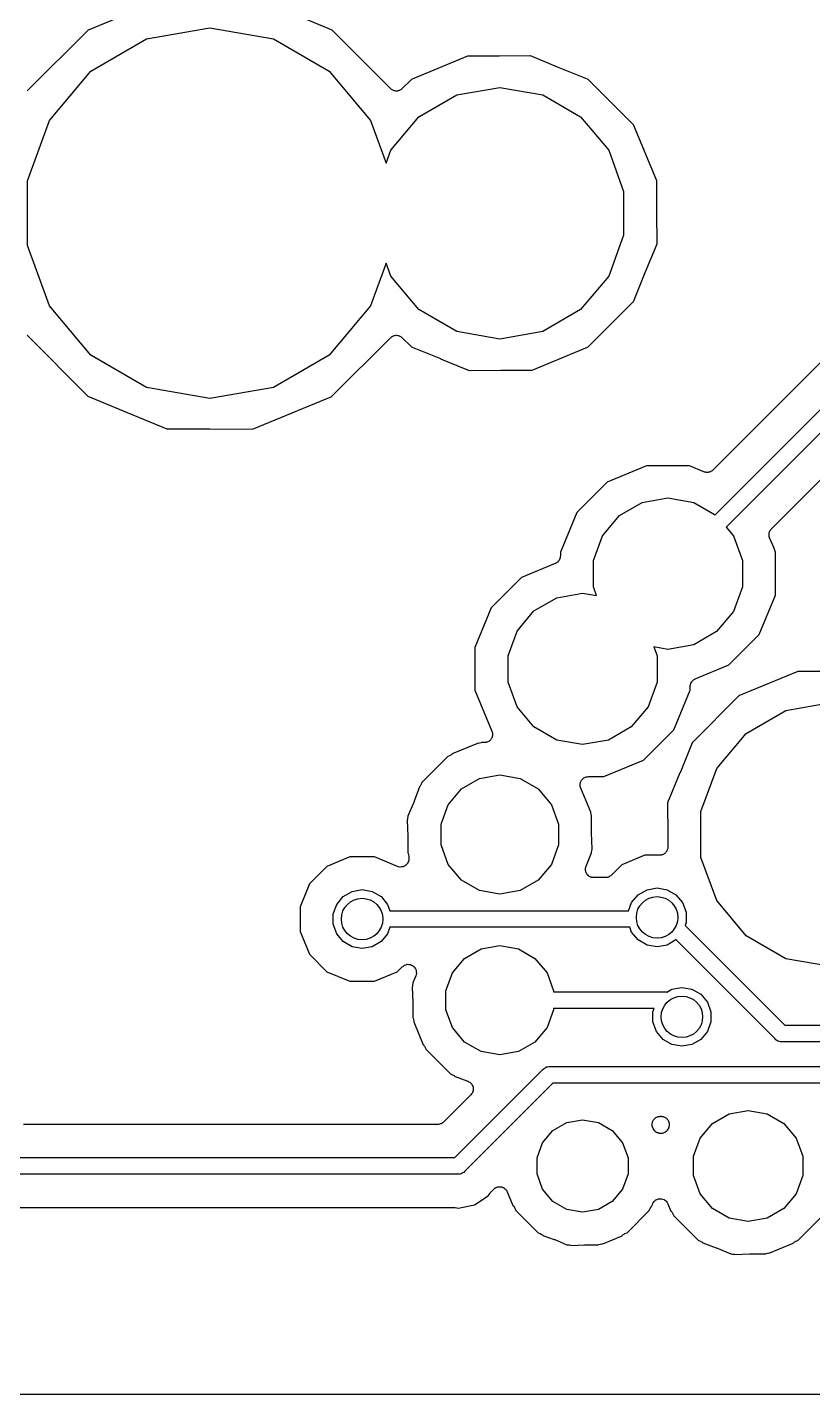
# Model space of a CAD drawing. Extents: x 240.1 to 314.9, y -176.2 to -102.8.
# Drawn here: x 293.74 to 305.79, y -176.23 to -155.27 of the extents above; entities that cross this region are included whole.
import ezdxf

# ---------------------------------------------------------------- set-up
doc = ezdxf.new("R2010")
doc.units = 0
doc.header["$MEASUREMENT"] = 0
doc.layers.add('BLACK', color=7, linetype='CONTINUOUS')

msp = doc.modelspace()

# ---------------------------------------------------------------- linework, layer by layer
at = {"layer": 'BLACK', "linetype": 'CONTINUOUS'}
for p, q in [((295.284, -155.057), (294.674, -155.307)), ((298.419, -155.311), (297.816, -155.061)), ((294.674, -155.308), (293.741, -156.241)), ((294.674, -155.307), (294.674, -155.308)), ((295.573, -155.443), (296.545, -155.272)), ((296.545, -155.272), (297.517, -155.443)), ((299.314, -156.206), (298.419, -155.311)), ((311.018, -155.294), (304.259, -162.053)), ((294.717, -155.937), (295.573, -155.443)), ((297.517, -155.443), (298.373, -155.937)), ((300.495, -155.708), (299.646, -156.06)), ((300.499, -155.708), (300.495, -155.708)), ((300.502, -155.707), (300.499, -155.708)), ((300.977, -155.707), (300.502, -155.707)), ((300.978, -155.707), (300.977, -155.707)), ((300.979, -155.707), (300.978, -155.707)), ((301.455, -155.702), (300.979, -155.707)), ((301.457, -155.703), (301.455, -155.702)), ((301.46, -155.703), (301.457, -155.703)), ((301.9, -155.885), (301.46, -155.703)), ((304.293, -162.738), (311.426, -155.604)), ((294.083, -156.693), (294.717, -155.937)), ((298.373, -155.937), (299.007, -156.693)), ((301.9, -155.886), (301.9, -155.885)), ((301.901, -155.886), (301.9, -155.886)), ((302.335, -156.061), (301.901, -155.886)), ((311.573, -155.817), (304.463, -162.926)), ((299.63, -156.07), (299.494, -156.206)), ((299.636, -156.066), (299.63, -156.07)), ((299.646, -156.06), (299.636, -156.066)), ((302.344, -156.066), (302.335, -156.061)), ((302.35, -156.07), (302.344, -156.066)), ((303.035, -156.755), (302.35, -156.07)), ((299.323, -156.212), (299.314, -156.206)), ((299.331, -156.22), (299.323, -156.212)), ((299.341, -156.225), (299.331, -156.22)), ((299.35, -156.231), (299.341, -156.225)), ((299.361, -156.234), (299.35, -156.231)), ((299.371, -156.239), (299.361, -156.234)), ((299.382, -156.24), (299.371, -156.239)), ((299.393, -156.243), (299.382, -156.24)), ((299.404, -156.242), (299.393, -156.243)), ((299.415, -156.243), (299.404, -156.242)), ((299.426, -156.24), (299.415, -156.243)), ((299.437, -156.239), (299.426, -156.24)), ((299.447, -156.234), (299.437, -156.239)), ((299.458, -156.231), (299.447, -156.234)), ((299.467, -156.225), (299.458, -156.231)), ((299.477, -156.22), (299.467, -156.225)), ((299.485, -156.212), (299.477, -156.22)), ((299.494, -156.206), (299.485, -156.212)), ((299.75, -156.637), (300.33, -156.302)), ((300.33, -156.302), (300.99, -156.186)), ((300.99, -156.186), (301.65, -156.302)), ((301.65, -156.302), (302.23, -156.637)), ((305.157, -162.951), (311.746, -156.362)), ((293.745, -157.621), (294.083, -156.693)), ((299.007, -156.693), (299.246, -157.35)), ((299.319, -157.15), (299.75, -156.637)), ((302.23, -156.637), (302.661, -157.15)), ((303.039, -156.761), (303.035, -156.755)), ((303.045, -156.771), (303.039, -156.761)), ((303.397, -157.62), (303.045, -156.771)), ((299.246, -157.35), (299.319, -157.15)), ((302.661, -157.15), (302.89, -157.78)), ((293.745, -158.609), (293.745, -157.621)), ((302.89, -157.78), (302.89, -158.45)), ((303.397, -157.624), (303.397, -157.62)), ((303.398, -157.627), (303.397, -157.624)), ((303.398, -158.102), (303.398, -157.627)), ((303.398, -158.103), (303.398, -158.102)), ((303.398, -158.104), (303.398, -158.103)), ((303.403, -158.58), (303.398, -158.104)), ((302.89, -158.45), (302.661, -159.08)), ((294.083, -159.537), (293.745, -158.609)), ((303.22, -159.025), (303.402, -158.585)), ((303.402, -158.582), (303.403, -158.58)), ((303.402, -158.585), (303.402, -158.582)), ((299.246, -158.88), (299.007, -159.537)), ((299.319, -159.08), (299.246, -158.88)), ((299.75, -159.593), (299.319, -159.08)), ((302.661, -159.08), (302.23, -159.593)), ((303.044, -159.46), (303.219, -159.026)), ((303.219, -159.026), (303.219, -159.025)), ((303.219, -159.025), (303.22, -159.025)), ((302.35, -160.16), (303.035, -159.475)), ((303.035, -159.475), (303.039, -159.469)), ((303.039, -159.469), (303.044, -159.46)), ((294.717, -160.293), (294.083, -159.537)), ((299.007, -159.537), (298.373, -160.293)), ((300.33, -159.928), (299.75, -159.593)), ((302.23, -159.593), (301.65, -159.928)), ((293.738, -159.986), (294.671, -160.919)), ((298.416, -160.922), (299.314, -160.024)), ((299.314, -160.024), (299.323, -160.018)), ((299.323, -160.018), (299.331, -160.01)), ((299.331, -160.01), (299.341, -160.005)), ((299.341, -160.005), (299.35, -159.999)), ((299.35, -159.999), (299.361, -159.996)), ((299.361, -159.996), (299.371, -159.991)), ((299.371, -159.991), (299.382, -159.99)), ((299.382, -159.99), (299.393, -159.987)), ((299.393, -159.987), (299.404, -159.988)), ((299.404, -159.988), (299.415, -159.987)), ((299.415, -159.987), (299.426, -159.99)), ((299.426, -159.99), (299.437, -159.991)), ((299.437, -159.991), (299.447, -159.996)), ((299.447, -159.996), (299.458, -159.999)), ((299.458, -159.999), (299.467, -160.005)), ((299.467, -160.005), (299.477, -160.01)), ((299.477, -160.01), (299.485, -160.018)), ((299.485, -160.018), (299.494, -160.024)), ((299.494, -160.024), (299.63, -160.16)), ((300.99, -160.044), (300.33, -159.928)), ((301.65, -159.928), (300.99, -160.044)), ((295.573, -160.787), (294.717, -160.293)), ((298.373, -160.293), (297.517, -160.787)), ((299.63, -160.16), (299.636, -160.164)), ((299.636, -160.164), (299.645, -160.169)), ((299.645, -160.169), (300.079, -160.344)), ((300.079, -160.344), (300.08, -160.344)), ((300.08, -160.344), (300.08, -160.345)), ((301.485, -160.522), (302.334, -160.17)), ((302.334, -160.17), (302.344, -160.164)), ((302.344, -160.164), (302.35, -160.16)), ((300.08, -160.345), (300.52, -160.527)), ((300.52, -160.527), (300.523, -160.527)), ((300.523, -160.527), (300.525, -160.528)), ((300.525, -160.528), (301.001, -160.523)), ((301.001, -160.523), (301.002, -160.523)), ((301.002, -160.523), (301.003, -160.523)), ((301.003, -160.523), (301.478, -160.523)), ((301.478, -160.523), (301.481, -160.522)), ((301.481, -160.522), (301.485, -160.522)), ((294.671, -160.919), (295.274, -161.169)), ((296.545, -160.958), (295.573, -160.787)), ((297.517, -160.787), (296.545, -160.958)), ((297.806, -161.173), (298.416, -160.923)), ((298.416, -160.923), (298.416, -160.922)), ((295.274, -161.169), (295.274, -161.169)), ((295.274, -161.169), (295.274, -161.169)), ((295.274, -161.169), (295.882, -161.423)), ((297.198, -161.425), (297.806, -161.173)), ((297.806, -161.173), (297.806, -161.173)), ((297.806, -161.173), (297.806, -161.173)), ((295.882, -161.423), (296.54, -161.423)), ((296.54, -161.423), (296.54, -161.423)), ((296.54, -161.423), (296.54, -161.423)), ((296.54, -161.423), (297.198, -161.425)), ((303.242, -161.989), (302.635, -162.24)), ((303.898, -161.989), (303.242, -161.989)), ((304.12, -162.081), (303.898, -161.989)), ((304.128, -162.083), (304.12, -162.081)), ((304.136, -162.086), (304.128, -162.083)), ((304.15, -162.087), (304.136, -162.086)), ((304.163, -162.09), (304.15, -162.087)), ((304.172, -162.089), (304.163, -162.09)), ((304.18, -162.09), (304.172, -162.089)), ((304.193, -162.086), (304.18, -162.09)), ((304.207, -162.085), (304.193, -162.086)), ((304.214, -162.081), (304.207, -162.085)), ((304.222, -162.079), (304.214, -162.081)), ((304.234, -162.071), (304.222, -162.079)), ((304.246, -162.064), (304.234, -162.071)), ((304.252, -162.058), (304.246, -162.064)), ((304.259, -162.053), (304.252, -162.058)), ((302.635, -162.24), (302.17, -162.705)), ((302.824, -162.751), (303.173, -162.549)), ((303.173, -162.549), (303.57, -162.479)), ((303.57, -162.479), (303.967, -162.549)), ((303.967, -162.549), (304.293, -162.738)), ((302.17, -162.705), (301.919, -163.312)), ((302.565, -163.06), (302.824, -162.751)), ((302.427, -163.438), (302.565, -163.06)), ((304.463, -162.926), (304.575, -163.06)), ((304.575, -163.06), (304.713, -163.438)), ((305.12, -163.03), (305.124, -163.017)), ((305.121, -163.038), (305.12, -163.03)), ((305.12, -163.047), (305.121, -163.038)), ((305.123, -163.06), (305.12, -163.047)), ((305.124, -163.074), (305.123, -163.06)), ((305.124, -163.017), (305.125, -163.003)), ((305.125, -163.003), (305.129, -162.996)), ((305.129, -162.996), (305.131, -162.988)), ((305.131, -162.988), (305.139, -162.976)), ((305.139, -162.976), (305.146, -162.964)), ((305.146, -162.964), (305.152, -162.958)), ((305.152, -162.958), (305.157, -162.951)), ((305.127, -163.082), (305.124, -163.074)), ((305.129, -163.09), (305.127, -163.082)), ((305.192, -163.241), (305.129, -163.09)), ((305.221, -163.312), (305.192, -163.241)), ((301.841, -163.487), (301.325, -163.7)), ((301.848, -163.482), (301.841, -163.487)), ((301.856, -163.479), (301.848, -163.482)), ((301.866, -163.47), (301.856, -163.479)), ((301.878, -163.463), (301.866, -163.47)), ((301.883, -163.456), (301.878, -163.463)), ((301.889, -163.451), (301.883, -163.456)), ((301.896, -163.439), (301.889, -163.451)), ((301.905, -163.428), (301.896, -163.439)), ((301.907, -163.42), (301.905, -163.428)), ((301.911, -163.413), (301.907, -163.42)), ((301.914, -163.399), (301.911, -163.413)), ((301.918, -163.386), (301.914, -163.399)), ((301.919, -163.369), (301.918, -163.378)), ((301.918, -163.378), (301.918, -163.386)), ((301.919, -163.312), (301.919, -163.369)), ((302.427, -163.842), (302.427, -163.438)), ((304.713, -163.438), (304.713, -163.842)), ((305.221, -163.968), (305.221, -163.312)), ((301.325, -163.7), (300.86, -164.165)), ((302.476, -163.978), (302.427, -163.842)), ((304.713, -163.842), (304.575, -164.22)), ((301.514, -164.211), (301.863, -164.009)), ((301.863, -164.009), (302.26, -163.939)), ((302.26, -163.939), (302.476, -163.978)), ((304.97, -164.575), (305.221, -163.968)), ((300.86, -164.165), (300.609, -164.772)), ((301.255, -164.52), (301.514, -164.211)), ((304.575, -164.22), (304.316, -164.529)), ((301.117, -164.898), (301.255, -164.52)), ((304.316, -164.529), (303.967, -164.731)), ((303.967, -164.731), (303.57, -164.801)), ((304.505, -165.04), (304.97, -164.575)), ((300.609, -164.772), (300.609, -165.428)), ((301.117, -165.302), (301.117, -164.898)), ((303.57, -164.801), (303.353, -164.762)), ((303.353, -164.762), (303.403, -164.898)), ((303.403, -164.898), (303.403, -165.302)), ((303.989, -165.253), (304.505, -165.04)), ((305.561, -165.138), (304.667, -165.509)), ((306.059, -165.138), (305.561, -165.138)), ((301.255, -165.68), (301.117, -165.302)), ((303.403, -165.302), (303.265, -165.68)), ((303.911, -165.371), (303.912, -165.362)), ((303.911, -165.428), (303.911, -165.371)), ((303.912, -165.354), (303.916, -165.341)), ((303.912, -165.362), (303.912, -165.354)), ((303.916, -165.341), (303.919, -165.327)), ((303.919, -165.327), (303.923, -165.32)), ((303.923, -165.32), (303.925, -165.312)), ((303.925, -165.312), (303.934, -165.301)), ((303.934, -165.301), (303.941, -165.289)), ((303.941, -165.289), (303.947, -165.284)), ((303.947, -165.284), (303.952, -165.277)), ((303.952, -165.277), (303.964, -165.27)), ((303.964, -165.27), (303.974, -165.261)), ((303.974, -165.261), (303.982, -165.258)), ((303.982, -165.258), (303.989, -165.253)), ((300.609, -165.428), (300.869, -166.055)), ((303.66, -166.035), (303.911, -165.428)), ((304.658, -165.514), (303.944, -166.228)), ((304.66, -165.513), (304.658, -165.514)), ((304.667, -165.509), (304.66, -165.513)), ((301.514, -165.989), (301.255, -165.68)), ((303.265, -165.68), (303.006, -165.989)), ((304.769, -166.089), (305.378, -165.737)), ((305.378, -165.737), (306.07, -165.615)), ((301.863, -166.191), (301.514, -165.989)), ((303.006, -165.989), (302.657, -166.191)), ((300.82, -166.211), (300.807, -166.217)), ((300.826, -166.206), (300.82, -166.211)), ((300.833, -166.201), (300.826, -166.206)), ((300.842, -166.191), (300.833, -166.201)), ((300.852, -166.181), (300.842, -166.191)), ((300.856, -166.174), (300.852, -166.181)), ((300.861, -166.168), (300.856, -166.174)), ((300.866, -166.155), (300.861, -166.168)), ((300.873, -166.142), (300.866, -166.155)), ((300.869, -166.055), (300.872, -166.069)), ((300.872, -166.069), (300.876, -166.082)), ((300.874, -166.134), (300.873, -166.142)), ((300.876, -166.126), (300.874, -166.134)), ((300.876, -166.082), (300.876, -166.09)), ((300.876, -166.09), (300.878, -166.099)), ((300.878, -166.099), (300.876, -166.112)), ((300.876, -166.112), (300.876, -166.126)), ((302.26, -166.261), (301.863, -166.191)), ((302.657, -166.191), (302.26, -166.261)), ((303.195, -166.5), (303.66, -166.035)), ((304.317, -166.628), (304.769, -166.089)), ((300.246, -166.417), (300.237, -166.425)), ((300.256, -166.411), (300.246, -166.417)), ((300.261, -166.405), (300.256, -166.411)), ((300.648, -166.244), (300.261, -166.405)), ((300.659, -166.244), (300.648, -166.244)), ((300.68, -166.239), (300.659, -166.244)), ((300.659, -166.244), (300.659, -166.244)), ((300.659, -166.244), (300.659, -166.244)), ((300.702, -166.234), (300.68, -166.239)), ((300.71, -166.231), (300.702, -166.234)), ((300.702, -166.234), (300.702, -166.234)), ((300.702, -166.234), (300.702, -166.234)), ((300.751, -166.231), (300.71, -166.231)), ((300.765, -166.229), (300.751, -166.231)), ((300.779, -166.228), (300.765, -166.229)), ((300.787, -166.225), (300.779, -166.228)), ((300.795, -166.223), (300.787, -166.225)), ((300.807, -166.217), (300.795, -166.223)), ((303.939, -166.236), (303.755, -166.692)), ((303.943, -166.23), (303.939, -166.236)), ((303.944, -166.228), (303.943, -166.23)), ((300.192, -166.446), (299.796, -166.842)), ((300.219, -166.434), (300.192, -166.446)), ((300.227, -166.429), (300.219, -166.434)), ((300.237, -166.425), (300.227, -166.429)), ((302.588, -166.751), (303.195, -166.5)), ((304.076, -167.288), (304.317, -166.628)), ((300.402, -166.939), (300.677, -166.78)), ((300.677, -166.78), (300.99, -166.725)), ((300.99, -166.725), (301.303, -166.78)), ((301.303, -166.78), (301.578, -166.939)), ((302.227, -166.848), (302.228, -166.84)), ((302.228, -166.84), (302.234, -166.828)), ((302.234, -166.828), (302.239, -166.814)), ((302.239, -166.814), (302.245, -166.808)), ((302.245, -166.808), (302.248, -166.801)), ((302.248, -166.801), (302.259, -166.791)), ((302.259, -166.791), (302.268, -166.781)), ((302.268, -166.781), (302.275, -166.777)), ((302.275, -166.777), (302.281, -166.771)), ((302.281, -166.771), (302.294, -166.766)), ((302.294, -166.766), (302.306, -166.759)), ((302.306, -166.759), (302.314, -166.757)), ((302.314, -166.757), (302.322, -166.754)), ((302.322, -166.754), (302.336, -166.753)), ((302.336, -166.753), (302.349, -166.751)), ((302.349, -166.751), (302.588, -166.751)), ((303.754, -166.692), (303.564, -167.152)), ((303.755, -166.692), (303.754, -166.692)), ((303.755, -166.692), (303.755, -166.692)), ((299.757, -166.909), (299.678, -167.126)), ((299.761, -166.906), (299.757, -166.909)), ((299.767, -166.896), (299.761, -166.906)), ((299.775, -166.887), (299.767, -166.896)), ((299.779, -166.877), (299.775, -166.887)), ((299.784, -166.869), (299.779, -166.877)), ((299.796, -166.842), (299.784, -166.869)), ((300.198, -167.183), (300.402, -166.939)), ((301.578, -166.939), (301.782, -167.183)), ((302.222, -166.884), (302.224, -166.87)), ((302.224, -166.892), (302.222, -166.884)), ((302.224, -166.856), (302.227, -166.848)), ((302.224, -166.87), (302.224, -166.856)), ((302.224, -166.9), (302.224, -166.892)), ((302.229, -166.913), (302.224, -166.9)), ((302.232, -166.927), (302.229, -166.913)), ((302.386, -167.298), (302.232, -166.927)), ((299.676, -167.131), (299.581, -167.36)), ((299.677, -167.128), (299.676, -167.131)), ((299.678, -167.126), (299.677, -167.128)), ((300.089, -167.481), (300.198, -167.183)), ((301.782, -167.183), (301.891, -167.481)), ((303.564, -167.152), (303.568, -167.65)), ((299.573, -167.411), (299.571, -167.419)), ((299.571, -167.419), (299.581, -167.667)), ((299.577, -167.39), (299.573, -167.411)), ((299.573, -167.411), (299.573, -167.411)), ((299.573, -167.411), (299.573, -167.411)), ((299.581, -167.368), (299.577, -167.39)), ((299.581, -167.36), (299.581, -167.368)), ((299.581, -167.368), (299.581, -167.368)), ((299.581, -167.368), (299.581, -167.368)), ((302.386, -167.309), (302.386, -167.298)), ((302.391, -167.33), (302.386, -167.309)), ((302.386, -167.309), (302.386, -167.309)), ((302.386, -167.309), (302.386, -167.309)), ((302.396, -167.352), (302.391, -167.33)), ((302.399, -167.36), (302.396, -167.352)), ((302.396, -167.352), (302.396, -167.352)), ((302.396, -167.352), (302.396, -167.352)), ((302.399, -167.608), (302.399, -167.36)), ((304.076, -167.992), (304.076, -167.288)), ((299.581, -167.667), (299.581, -167.67)), ((299.581, -167.67), (299.581, -167.672)), ((299.581, -167.672), (299.581, -167.92)), ((300.089, -167.799), (300.089, -167.481)), ((301.891, -167.481), (301.891, -167.799)), ((302.399, -167.61), (302.399, -167.608)), ((302.399, -167.613), (302.399, -167.61)), ((302.409, -167.861), (302.399, -167.613)), ((303.568, -167.65), (303.568, -167.65)), ((303.568, -167.65), (303.568, -167.651)), ((303.568, -167.651), (303.568, -167.831)), ((300.198, -168.097), (300.089, -167.799)), ((301.891, -167.799), (301.782, -168.097)), ((302.403, -167.89), (302.407, -167.869)), ((302.407, -167.869), (302.409, -167.861)), ((302.407, -167.869), (302.407, -167.869)), ((302.407, -167.869), (302.407, -167.869)), ((303.555, -167.884), (303.551, -167.894)), ((303.56, -167.874), (303.555, -167.884)), ((303.562, -167.863), (303.56, -167.874)), ((303.566, -167.853), (303.562, -167.863)), ((303.568, -167.831), (303.566, -167.841)), ((303.566, -167.841), (303.566, -167.853)), ((298.689, -167.983), (298.339, -168.128)), ((299.068, -167.983), (298.689, -167.983)), ((299.42, -168.129), (299.068, -167.983)), ((299.57, -168.089), (299.558, -168.1)), ((299.572, -168.084), (299.57, -168.089)), ((299.576, -168.08), (299.572, -168.084)), ((299.583, -168.065), (299.576, -168.08)), ((299.581, -167.92), (299.584, -167.928)), ((299.59, -168.05), (299.583, -168.065)), ((299.584, -167.928), (299.584, -167.928)), ((299.584, -167.928), (299.584, -167.928)), ((299.584, -167.928), (299.589, -167.95)), ((299.589, -167.95), (299.594, -167.971)), ((299.591, -168.044), (299.59, -168.05)), ((299.593, -168.039), (299.591, -168.044)), ((299.594, -168.023), (299.593, -168.039)), ((299.594, -167.971), (299.594, -167.971)), ((299.594, -167.971), (299.594, -167.971)), ((299.594, -167.971), (299.595, -167.994)), ((299.596, -168.006), (299.594, -168.023)), ((299.595, -167.994), (299.595, -167.995)), ((299.595, -167.995), (299.595, -167.998)), ((299.595, -167.998), (299.595, -168.002)), ((299.595, -168.002), (299.596, -168.006)), ((300.402, -168.341), (300.198, -168.097)), ((301.782, -168.097), (301.578, -168.341)), ((302.314, -168.125), (302.399, -167.92)), ((302.399, -167.912), (302.403, -167.89)), ((302.399, -167.92), (302.399, -167.912)), ((302.399, -167.912), (302.399, -167.912)), ((302.399, -167.912), (302.399, -167.912)), ((303.214, -167.957), (302.863, -168.103)), ((303.441, -167.957), (303.214, -167.957)), ((303.452, -167.956), (303.441, -167.957)), ((303.463, -167.956), (303.452, -167.956)), ((303.474, -167.952), (303.463, -167.956)), ((303.485, -167.95), (303.474, -167.952)), ((303.494, -167.944), (303.485, -167.95)), ((303.505, -167.94), (303.494, -167.944)), ((303.513, -167.933), (303.505, -167.94)), ((303.523, -167.928), (303.513, -167.933)), ((303.53, -167.919), (303.523, -167.928)), ((303.538, -167.912), (303.53, -167.919)), ((303.544, -167.903), (303.538, -167.912)), ((303.551, -167.894), (303.544, -167.903)), ((304.317, -168.652), (304.076, -167.992)), ((298.339, -168.128), (298.071, -168.396)), ((299.437, -168.133), (299.42, -168.129)), ((299.453, -168.138), (299.437, -168.133)), ((299.458, -168.137), (299.453, -168.138)), ((299.464, -168.139), (299.458, -168.137)), ((299.48, -168.136), (299.464, -168.139)), ((299.497, -168.136), (299.48, -168.136)), ((299.502, -168.133), (299.497, -168.136)), ((299.507, -168.133), (299.502, -168.133)), ((299.522, -168.125), (299.507, -168.133)), ((299.537, -168.119), (299.522, -168.125)), ((299.541, -168.115), (299.537, -168.119)), ((299.546, -168.112), (299.541, -168.115)), ((299.558, -168.1), (299.546, -168.112)), ((302.305, -168.168), (302.306, -168.16)), ((302.306, -168.182), (302.305, -168.168)), ((302.306, -168.151), (302.311, -168.138)), ((302.306, -168.16), (302.306, -168.151)), ((302.306, -168.195), (302.306, -168.182)), ((302.309, -168.203), (302.306, -168.195)), ((302.31, -168.212), (302.309, -168.203)), ((302.317, -168.224), (302.31, -168.212)), ((302.311, -168.138), (302.314, -168.125)), ((302.322, -168.237), (302.317, -168.224)), ((302.327, -168.243), (302.322, -168.237)), ((302.331, -168.251), (302.327, -168.243)), ((302.341, -168.26), (302.331, -168.251)), ((302.35, -168.271), (302.341, -168.26)), ((302.357, -168.275), (302.35, -168.271)), ((302.363, -168.281), (302.357, -168.275)), ((302.376, -168.286), (302.363, -168.281)), ((302.388, -168.293), (302.376, -168.286)), ((302.396, -168.294), (302.388, -168.293)), ((302.404, -168.297), (302.396, -168.294)), ((302.418, -168.298), (302.404, -168.297)), ((302.432, -168.3), (302.418, -168.298)), ((302.613, -168.3), (302.432, -168.3)), ((302.618, -168.299), (302.613, -168.3)), ((302.624, -168.3), (302.618, -168.299)), ((302.64, -168.296), (302.624, -168.3)), ((302.656, -168.293), (302.64, -168.296)), ((302.661, -168.29), (302.656, -168.293)), ((302.667, -168.289), (302.661, -168.29)), ((302.68, -168.279), (302.667, -168.289)), ((302.695, -168.271), (302.68, -168.279)), ((302.698, -168.266), (302.695, -168.271)), ((302.703, -168.263), (302.698, -168.266)), ((302.863, -168.103), (302.703, -168.263)), ((298.071, -168.396), (297.926, -168.746)), ((298.588, -168.59), (298.724, -168.511)), ((298.724, -168.511), (298.878, -168.484)), ((298.878, -168.484), (299.033, -168.511)), ((299.033, -168.511), (299.169, -168.59)), ((300.677, -168.5), (300.402, -168.341)), ((300.99, -168.555), (300.677, -168.5)), ((301.303, -168.5), (300.99, -168.555)), ((301.578, -168.341), (301.303, -168.5)), ((303.113, -168.564), (303.249, -168.486)), ((303.249, -168.486), (303.403, -168.459)), ((303.403, -168.459), (303.557, -168.486)), ((303.557, -168.486), (303.693, -168.564)), ((298.434, -168.857), (298.488, -168.71)), ((298.488, -168.71), (298.588, -168.59)), ((299.169, -168.59), (299.269, -168.71)), ((299.269, -168.71), (299.305, -168.808)), ((302.967, -168.808), (303.012, -168.684)), ((303.012, -168.684), (303.113, -168.564)), ((303.693, -168.564), (303.794, -168.684)), ((303.794, -168.684), (303.847, -168.832)), ((304.769, -169.191), (304.317, -168.652)), ((297.926, -168.746), (297.926, -169.125)), ((298.434, -169.014), (298.434, -168.857)), ((299.305, -168.808), (302.967, -168.808)), ((303.847, -168.832), (303.847, -168.988)), ((297.926, -169.125), (298.071, -169.475)), ((298.488, -169.161), (298.434, -169.014)), ((299.305, -169.062), (299.269, -169.161)), ((302.985, -169.062), (299.305, -169.062)), ((303.012, -169.136), (302.985, -169.062)), ((303.113, -169.256), (303.012, -169.136)), ((303.847, -168.988), (303.832, -169.032)), ((303.832, -169.032), (305.361, -170.561)), ((298.588, -169.281), (298.488, -169.161)), ((298.724, -169.36), (298.588, -169.281)), ((299.169, -169.281), (299.033, -169.36)), ((299.269, -169.161), (299.169, -169.281)), ((300.703, -169.392), (300.99, -169.342)), ((300.99, -169.342), (301.277, -169.392)), ((303.249, -169.334), (303.113, -169.256)), ((303.403, -169.361), (303.249, -169.334)), ((303.557, -169.334), (303.403, -169.361)), ((303.693, -169.256), (303.557, -169.334)), ((303.695, -169.254), (303.693, -169.256)), ((305.214, -170.774), (303.695, -169.254)), ((305.378, -169.543), (304.769, -169.191)), ((298.071, -169.475), (298.339, -169.743)), ((298.878, -169.387), (298.724, -169.36)), ((299.033, -169.36), (298.878, -169.387)), ((300.264, -169.761), (300.451, -169.538)), ((300.451, -169.538), (300.703, -169.392)), ((301.277, -169.392), (301.529, -169.538)), ((301.529, -169.538), (301.716, -169.761)), ((306.07, -169.665), (305.378, -169.543)), ((298.339, -169.743), (298.689, -169.888)), ((299.068, -169.888), (299.418, -169.743)), ((299.418, -169.743), (299.495, -169.666)), ((299.495, -169.666), (299.511, -169.655)), ((299.511, -169.655), (299.526, -169.643)), ((299.526, -169.643), (299.529, -169.642)), ((299.529, -169.642), (299.531, -169.64)), ((299.531, -169.64), (299.55, -169.635)), ((299.55, -169.635), (299.568, -169.629)), ((299.568, -169.629), (299.571, -169.63)), ((299.571, -169.63), (299.574, -169.629)), ((299.574, -169.629), (299.593, -169.631)), ((299.593, -169.631), (299.613, -169.631)), ((299.613, -169.631), (299.615, -169.632)), ((299.615, -169.632), (299.618, -169.633)), ((299.618, -169.633), (299.635, -169.641)), ((299.635, -169.641), (299.653, -169.648)), ((299.653, -169.648), (299.655, -169.65)), ((299.655, -169.65), (299.658, -169.651)), ((299.658, -169.651), (299.672, -169.665)), ((299.672, -169.665), (299.686, -169.678)), ((299.686, -169.678), (299.687, -169.681)), ((299.687, -169.681), (299.689, -169.683)), ((299.689, -169.683), (299.697, -169.7)), ((299.697, -169.7), (299.706, -169.717)), ((299.706, -169.717), (299.707, -169.72)), ((299.707, -169.72), (299.708, -169.723)), ((299.712, -169.766), (299.707, -169.785)), ((299.708, -169.723), (299.709, -169.742)), ((299.709, -169.742), (299.712, -169.761)), ((299.712, -169.761), (299.711, -169.764)), ((299.711, -169.764), (299.712, -169.766)), ((300.164, -170.034), (300.264, -169.761)), ((301.716, -169.761), (301.815, -170.034)), ((298.689, -169.888), (299.068, -169.888)), ((299.649, -169.967), (299.646, -169.977)), ((299.646, -169.977), (299.656, -170.208)), ((299.653, -169.946), (299.649, -169.967)), ((299.656, -169.924), (299.653, -169.946)), ((299.702, -169.804), (299.656, -169.915)), ((299.656, -169.915), (299.656, -169.924)), ((299.707, -169.785), (299.702, -169.804)), ((303.63, -170.01), (303.784, -169.983)), ((303.784, -169.983), (303.938, -170.01)), ((300.164, -170.326), (300.164, -170.034)), ((301.815, -170.034), (301.815, -170.053)), ((301.815, -170.053), (303.524, -170.053)), ((303.524, -170.053), (303.541, -170.052)), ((303.541, -170.052), (303.552, -170.054)), ((303.552, -170.054), (303.63, -170.01)), ((303.938, -170.01), (304.074, -170.088)), ((304.074, -170.088), (304.175, -170.208)), ((299.656, -170.208), (299.656, -170.211)), ((299.656, -170.211), (299.656, -170.214)), ((299.656, -170.214), (299.656, -170.445)), ((300.264, -170.599), (300.164, -170.326)), ((301.815, -170.326), (301.716, -170.599)), ((303.357, -170.307), (301.815, -170.307)), ((301.815, -170.307), (301.815, -170.326)), ((303.339, -170.356), (303.357, -170.307)), ((303.339, -170.512), (303.339, -170.356)), ((304.175, -170.208), (304.228, -170.356)), ((304.228, -170.356), (304.228, -170.512)), ((299.656, -170.445), (299.66, -170.454)), ((299.66, -170.454), (299.665, -170.476)), ((299.665, -170.476), (299.67, -170.497)), ((299.67, -170.497), (299.67, -170.509)), ((299.67, -170.509), (299.817, -170.863)), ((300.451, -170.822), (300.264, -170.599)), ((301.716, -170.599), (301.529, -170.822)), ((303.393, -170.66), (303.339, -170.512)), ((304.228, -170.512), (304.175, -170.66)), ((305.361, -170.561), (306.906, -170.561)), ((300.703, -170.968), (300.451, -170.822)), ((301.529, -170.822), (301.277, -170.968)), ((303.494, -170.78), (303.393, -170.66)), ((303.63, -170.858), (303.494, -170.78)), ((304.074, -170.78), (303.938, -170.858)), ((304.175, -170.66), (304.074, -170.78)), ((305.225, -170.787), (305.214, -170.774)), ((305.24, -170.795), (305.225, -170.787)), ((305.253, -170.805), (305.24, -170.795)), ((305.259, -170.806), (305.253, -170.805)), ((305.264, -170.809), (305.259, -170.806)), ((305.28, -170.812), (305.264, -170.809)), ((305.297, -170.816), (305.28, -170.812)), ((305.314, -170.815), (305.297, -170.816)), ((306.953, -170.815), (305.314, -170.815)), ((299.817, -170.863), (299.823, -170.868)), ((299.823, -170.868), (299.829, -170.877)), ((299.829, -170.877), (299.837, -170.885)), ((299.837, -170.885), (299.841, -170.896)), ((299.841, -170.896), (299.847, -170.905)), ((299.847, -170.905), (299.86, -170.935)), ((299.86, -170.935), (300.235, -171.31)), ((300.99, -171.018), (300.703, -170.968)), ((301.277, -170.968), (300.99, -171.018)), ((303.784, -170.885), (303.63, -170.858)), ((303.938, -170.858), (303.784, -170.885)), ((300.302, -172.593), (301.658, -171.237)), ((301.658, -171.237), (301.669, -171.224)), ((301.669, -171.224), (301.684, -171.216)), ((301.684, -171.216), (301.697, -171.206)), ((301.697, -171.206), (301.703, -171.205)), ((301.703, -171.205), (301.708, -171.202)), ((301.708, -171.202), (301.724, -171.199)), ((301.724, -171.199), (301.741, -171.195)), ((301.741, -171.195), (301.758, -171.196)), ((301.758, -171.196), (307.541, -171.196)), ((300.235, -171.31), (300.265, -171.323)), ((300.265, -171.323), (300.274, -171.329)), ((300.274, -171.329), (300.285, -171.333)), ((300.285, -171.333), (300.293, -171.341)), ((300.293, -171.341), (300.302, -171.347)), ((300.302, -171.347), (300.305, -171.35)), ((300.305, -171.35), (300.5, -171.421)), ((301.805, -171.45), (300.449, -172.806)), ((300.5, -171.421), (300.515, -171.429)), ((300.515, -171.429), (300.53, -171.436)), ((300.53, -171.436), (300.534, -171.44)), ((300.534, -171.44), (300.538, -171.443)), ((300.538, -171.443), (300.549, -171.456)), ((307.588, -171.45), (301.805, -171.45)), ((300.547, -171.63), (300.129, -172.048)), ((300.556, -171.616), (300.547, -171.63)), ((300.549, -171.456), (300.561, -171.467)), ((300.567, -171.604), (300.556, -171.616)), ((300.561, -171.467), (300.563, -171.472)), ((300.563, -171.472), (300.567, -171.477)), ((300.567, -171.477), (300.573, -171.492)), ((300.569, -171.598), (300.567, -171.604)), ((300.572, -171.594), (300.569, -171.598)), ((300.576, -171.578), (300.572, -171.594)), ((300.573, -171.492), (300.58, -171.507)), ((300.582, -171.562), (300.576, -171.578)), ((300.58, -171.507), (300.58, -171.513)), ((300.58, -171.513), (300.582, -171.518)), ((300.582, -171.518), (300.582, -171.535)), ((300.582, -171.535), (300.584, -171.551)), ((300.584, -171.551), (300.582, -171.557)), ((300.582, -171.557), (300.582, -171.562)), ((304.509, -171.92), (304.8, -171.869)), ((304.8, -171.869), (305.091, -171.92)), ((300.066, -172.08), (300.05, -172.085)), ((300.083, -172.077), (300.066, -172.08)), ((300.088, -172.075), (300.083, -172.077)), ((300.093, -172.073), (300.088, -172.075)), ((300.107, -172.064), (300.093, -172.073)), ((300.121, -172.055), (300.107, -172.064)), ((300.125, -172.051), (300.121, -172.055)), ((300.129, -172.048), (300.125, -172.051)), ((301.804, -172.177), (302.017, -172.053)), ((302.017, -172.053), (302.26, -172.011)), ((302.26, -172.011), (302.503, -172.053)), ((302.503, -172.053), (302.716, -172.177)), ((303.327, -172.091), (303.329, -172.077)), ((303.329, -172.063), (303.332, -172.055)), ((303.329, -172.077), (303.329, -172.063)), ((303.332, -172.055), (303.333, -172.047)), ((303.333, -172.047), (303.339, -172.035)), ((303.339, -172.035), (303.344, -172.022)), ((303.344, -172.022), (303.349, -172.015)), ((303.349, -172.015), (303.353, -172.008)), ((303.353, -172.008), (303.363, -171.998)), ((303.363, -171.998), (303.372, -171.988)), ((303.372, -171.988), (303.379, -171.984)), ((303.379, -171.984), (303.386, -171.978)), ((303.386, -171.978), (303.398, -171.973)), ((303.398, -171.973), (303.41, -171.966)), ((303.41, -171.966), (303.419, -171.964)), ((303.419, -171.964), (303.426, -171.961)), ((303.426, -171.961), (303.44, -171.96)), ((303.44, -171.96), (303.441, -171.96)), ((303.441, -171.96), (303.443, -171.96)), ((303.443, -171.96), (303.454, -171.958)), ((303.454, -171.958), (303.463, -171.958)), ((303.463, -171.958), (303.469, -171.959)), ((303.469, -171.959), (303.47, -171.959)), ((303.47, -171.959), (303.472, -171.96)), ((303.472, -171.96), (303.474, -171.96)), ((303.474, -171.96), (303.485, -171.96)), ((303.485, -171.96), (303.495, -171.964)), ((303.495, -171.964), (303.507, -171.966)), ((303.507, -171.966), (303.516, -171.971)), ((303.516, -171.971), (303.526, -171.975)), ((303.526, -171.975), (303.535, -171.982)), ((303.535, -171.982), (303.545, -171.988)), ((303.545, -171.988), (303.552, -171.996)), ((303.552, -171.996), (303.56, -172.003)), ((303.56, -172.003), (303.566, -172.013)), ((303.566, -172.013), (303.573, -172.022)), ((303.573, -172.022), (303.577, -172.032)), ((303.577, -172.032), (303.582, -172.041)), ((303.582, -172.041), (303.584, -172.052)), ((303.584, -172.052), (303.588, -172.063)), ((303.588, -172.063), (303.588, -172.074)), ((303.588, -172.074), (303.59, -172.085)), ((304.063, -172.294), (304.253, -172.068)), ((304.253, -172.068), (304.509, -171.92)), ((305.091, -171.92), (305.347, -172.068)), ((305.347, -172.068), (305.537, -172.294)), ((300.039, -172.085), (293.686, -172.085)), ((300.045, -172.084), (300.039, -172.085)), ((300.05, -172.085), (300.045, -172.084)), ((301.646, -172.365), (301.804, -172.177)), ((302.716, -172.177), (302.874, -172.365)), ((303.329, -172.099), (303.327, -172.091)), ((303.329, -172.107), (303.329, -172.099)), ((303.333, -172.12), (303.329, -172.107)), ((303.336, -172.134), (303.333, -172.12)), ((303.341, -172.146), (303.336, -172.134)), ((303.352, -172.162), (303.341, -172.146)), ((303.362, -172.179), (303.352, -172.162)), ((303.364, -172.181), (303.362, -172.179)), ((303.365, -172.183), (303.364, -172.181)), ((303.381, -172.195), (303.365, -172.183)), ((303.395, -172.207), (303.381, -172.195)), ((303.398, -172.208), (303.395, -172.207)), ((303.4, -172.21), (303.398, -172.208)), ((303.419, -172.215), (303.4, -172.21)), ((303.437, -172.222), (303.419, -172.215)), ((303.44, -172.222), (303.437, -172.222)), ((303.442, -172.223), (303.44, -172.222)), ((303.462, -172.222), (303.442, -172.223)), ((303.481, -172.222), (303.462, -172.222)), ((303.484, -172.221), (303.481, -172.222)), ((303.486, -172.221), (303.484, -172.221)), ((303.504, -172.214), (303.486, -172.221)), ((303.522, -172.207), (303.504, -172.214)), ((303.525, -172.205), (303.522, -172.207)), ((303.527, -172.204), (303.525, -172.205)), ((303.541, -172.191), (303.527, -172.204)), ((303.556, -172.178), (303.541, -172.191)), ((303.558, -172.176), (303.556, -172.178)), ((303.56, -172.174), (303.558, -172.176)), ((303.568, -172.157), (303.56, -172.174)), ((303.578, -172.14), (303.568, -172.157)), ((303.583, -172.128), (303.578, -172.14)), ((303.584, -172.117), (303.583, -172.128)), ((303.588, -172.107), (303.584, -172.117)), ((303.59, -172.085), (303.588, -172.096)), ((303.588, -172.096), (303.588, -172.107)), ((301.561, -172.597), (301.646, -172.365)), ((302.874, -172.365), (302.958, -172.597)), ((303.962, -172.572), (304.063, -172.294)), ((305.537, -172.294), (305.638, -172.572)), ((293.423, -172.593), (300.302, -172.593)), ((301.561, -172.843), (301.561, -172.597)), ((302.958, -172.597), (302.958, -172.843)), ((303.962, -172.868), (303.962, -172.572)), ((305.638, -172.572), (305.638, -172.868)), ((300.349, -172.847), (293.376, -172.847)), ((300.366, -172.848), (300.349, -172.847)), ((300.382, -172.844), (300.366, -172.848)), ((300.399, -172.841), (300.382, -172.844)), ((300.404, -172.838), (300.399, -172.841)), ((300.409, -172.837), (300.404, -172.838)), ((300.423, -172.827), (300.409, -172.837)), ((300.438, -172.819), (300.423, -172.827)), ((300.449, -172.806), (300.438, -172.819)), ((301.646, -173.075), (301.561, -172.843)), ((302.958, -172.843), (302.874, -173.075)), ((304.063, -173.146), (303.962, -172.868)), ((305.638, -172.868), (305.537, -173.146)), ((300.841, -173.135), (300.85, -173.126)), ((300.85, -173.126), (300.857, -173.116)), ((300.857, -173.116), (300.898, -173.075)), ((300.898, -173.075), (300.909, -173.067)), ((300.909, -173.067), (300.919, -173.058)), ((300.919, -173.058), (300.927, -173.055)), ((300.927, -173.055), (300.934, -173.05)), ((300.934, -173.05), (300.947, -173.046)), ((300.947, -173.046), (300.96, -173.041)), ((300.96, -173.041), (300.968, -173.041)), ((300.968, -173.041), (300.976, -173.039)), ((300.976, -173.039), (300.99, -173.04)), ((300.99, -173.04), (301.004, -173.039)), ((301.004, -173.039), (301.012, -173.042)), ((301.012, -173.042), (301.02, -173.042)), ((301.02, -173.042), (301.033, -173.048)), ((301.033, -173.048), (301.046, -173.052)), ((301.046, -173.052), (301.053, -173.058)), ((301.053, -173.058), (301.06, -173.061)), ((301.06, -173.061), (301.07, -173.071)), ((301.07, -173.071), (301.081, -173.079)), ((301.081, -173.079), (301.086, -173.086)), ((301.086, -173.086), (301.092, -173.092)), ((301.092, -173.092), (301.097, -173.105)), ((301.097, -173.105), (301.105, -173.116)), ((301.105, -173.116), (301.191, -173.325)), ((301.804, -173.263), (301.646, -173.075)), ((302.874, -173.075), (302.716, -173.263)), ((300.405, -173.357), (300.603, -173.318)), ((300.603, -173.318), (300.813, -173.178)), ((300.813, -173.178), (300.841, -173.135)), ((301.191, -173.325), (301.199, -173.331)), ((301.199, -173.331), (301.203, -173.338)), ((301.203, -173.338), (301.209, -173.343)), ((302.017, -173.386), (301.804, -173.263)), ((302.716, -173.263), (302.503, -173.386)), ((303.311, -173.343), (303.317, -173.338)), ((303.317, -173.338), (303.321, -173.331)), ((303.321, -173.331), (303.325, -173.328)), ((303.325, -173.328), (303.333, -173.306)), ((303.333, -173.306), (303.343, -173.288)), ((303.343, -173.288), (303.352, -173.27)), ((303.352, -173.27), (303.354, -173.269)), ((303.354, -173.269), (303.355, -173.267)), ((303.355, -173.267), (303.37, -173.254)), ((303.37, -173.254), (303.384, -173.241)), ((303.384, -173.241), (303.386, -173.24)), ((303.386, -173.24), (303.388, -173.239)), ((303.388, -173.239), (303.407, -173.231)), ((303.407, -173.231), (303.425, -173.224)), ((303.425, -173.224), (303.427, -173.224)), ((303.427, -173.224), (303.429, -173.223)), ((303.429, -173.223), (303.449, -173.223)), ((303.449, -173.223), (303.469, -173.222)), ((303.469, -173.222), (303.471, -173.223)), ((303.471, -173.223), (303.473, -173.223)), ((303.473, -173.223), (303.492, -173.229)), ((303.492, -173.229), (303.511, -173.235)), ((303.511, -173.235), (303.513, -173.236)), ((303.513, -173.236), (303.515, -173.237)), ((303.515, -173.237), (303.53, -173.25)), ((303.53, -173.25), (303.546, -173.262)), ((303.546, -173.262), (303.547, -173.264)), ((303.547, -173.264), (303.549, -173.265)), ((303.549, -173.265), (303.559, -173.282)), ((303.559, -173.282), (303.57, -173.299)), ((303.57, -173.299), (303.616, -173.411)), ((304.253, -173.372), (304.063, -173.146)), ((305.537, -173.146), (305.347, -173.372)), ((293.445, -173.355), (300.28, -173.355)), ((300.28, -173.355), (300.292, -173.357)), ((300.292, -173.357), (300.305, -173.357)), ((300.305, -173.357), (300.355, -173.367)), ((300.355, -173.367), (300.405, -173.357)), ((300.405, -173.357), (300.405, -173.357)), ((301.209, -173.343), (301.215, -173.356)), ((301.215, -173.356), (301.223, -173.368)), ((301.223, -173.368), (301.237, -173.403)), ((301.237, -173.403), (301.577, -173.743)), ((302.26, -173.429), (302.017, -173.386)), ((302.503, -173.386), (302.26, -173.429)), ((302.943, -173.743), (303.283, -173.403)), ((303.283, -173.403), (303.297, -173.368)), ((303.297, -173.368), (303.305, -173.356)), ((303.305, -173.356), (303.311, -173.343)), ((303.616, -173.411), (303.623, -173.416)), ((303.623, -173.416), (303.629, -173.425)), ((303.629, -173.425), (303.636, -173.433)), ((303.636, -173.433), (303.641, -173.444)), ((303.641, -173.444), (303.647, -173.453)), ((303.647, -173.453), (303.659, -173.483)), ((303.659, -173.483), (304.037, -173.861)), ((304.509, -173.52), (304.253, -173.372)), ((304.8, -173.571), (304.509, -173.52)), ((305.091, -173.52), (304.8, -173.571)), ((305.347, -173.372), (305.091, -173.52)), ((305.563, -173.861), (305.941, -173.483)), ((301.577, -173.743), (301.612, -173.757)), ((301.612, -173.757), (301.624, -173.765)), ((302.896, -173.765), (302.908, -173.757)), ((302.908, -173.757), (302.943, -173.743)), ((301.624, -173.765), (301.637, -173.771)), ((301.637, -173.771), (301.642, -173.777)), ((301.642, -173.777), (301.649, -173.781)), ((301.649, -173.781), (301.652, -173.785)), ((301.652, -173.785), (301.825, -173.846)), ((301.825, -173.846), (301.828, -173.848)), ((301.828, -173.848), (301.832, -173.849)), ((301.832, -173.849), (302.02, -173.927)), ((302.02, -173.927), (302.032, -173.927)), ((302.032, -173.927), (302.053, -173.93)), ((302.053, -173.93), (302.074, -173.934)), ((302.074, -173.934), (302.086, -173.938)), ((302.086, -173.938), (302.289, -173.927)), ((302.289, -173.927), (302.293, -173.927)), ((302.293, -173.927), (302.296, -173.927)), ((302.296, -173.927), (302.5, -173.927)), ((302.5, -173.927), (302.511, -173.922)), ((302.511, -173.922), (302.532, -173.917)), ((302.532, -173.917), (302.553, -173.912)), ((302.553, -173.912), (302.569, -173.912)), ((302.569, -173.912), (302.865, -173.789)), ((302.865, -173.789), (302.871, -173.781)), ((302.871, -173.781), (302.878, -173.777)), ((302.878, -173.777), (302.883, -173.771)), ((302.883, -173.771), (302.896, -173.765)), ((304.037, -173.861), (304.067, -173.873)), ((304.067, -173.873), (304.076, -173.879)), ((304.076, -173.879), (304.087, -173.884)), ((304.087, -173.884), (304.095, -173.891)), ((304.095, -173.891), (304.104, -173.897)), ((304.104, -173.897), (304.107, -173.901)), ((304.107, -173.901), (304.31, -173.974)), ((305.132, -174.053), (305.491, -173.904)), ((305.491, -173.904), (305.496, -173.897)), ((305.496, -173.897), (305.505, -173.891)), ((305.505, -173.891), (305.513, -173.884)), ((305.513, -173.884), (305.524, -173.879)), ((305.524, -173.879), (305.533, -173.873)), ((305.533, -173.873), (305.563, -173.861)), ((304.31, -173.974), (304.313, -173.976)), ((304.313, -173.976), (304.316, -173.977)), ((304.316, -173.977), (304.532, -174.066)), ((304.532, -174.066), (304.542, -174.066)), ((304.542, -174.066), (304.563, -174.07)), ((304.563, -174.07), (304.585, -174.074)), ((304.585, -174.074), (304.594, -174.077)), ((304.594, -174.077), (304.828, -174.066)), ((304.828, -174.066), (304.831, -174.067)), ((304.831, -174.067), (304.833, -174.066)), ((304.833, -174.066), (305.068, -174.066)), ((305.068, -174.066), (305.076, -174.063)), ((305.076, -174.063), (305.098, -174.058)), ((305.098, -174.058), (305.119, -174.053)), ((305.119, -174.053), (305.119, -174.053)), ((305.119, -174.053), (305.119, -174.053)), ((305.119, -174.053), (305.119, -174.053)), ((305.119, -174.053), (305.132, -174.053)), ((313.025, -176.226), (241.871, -176.226))]:
    msp.add_line(p, q, dxfattribs=at)
at = {"layer": 'BLACK'}
for centre in [(298.878, -168.935), (303.403, -168.91), (303.784, -170.434)]:
    msp.add_circle(centre, 0.318, dxfattribs=at)

doc.saveas('drawing.dxf')
